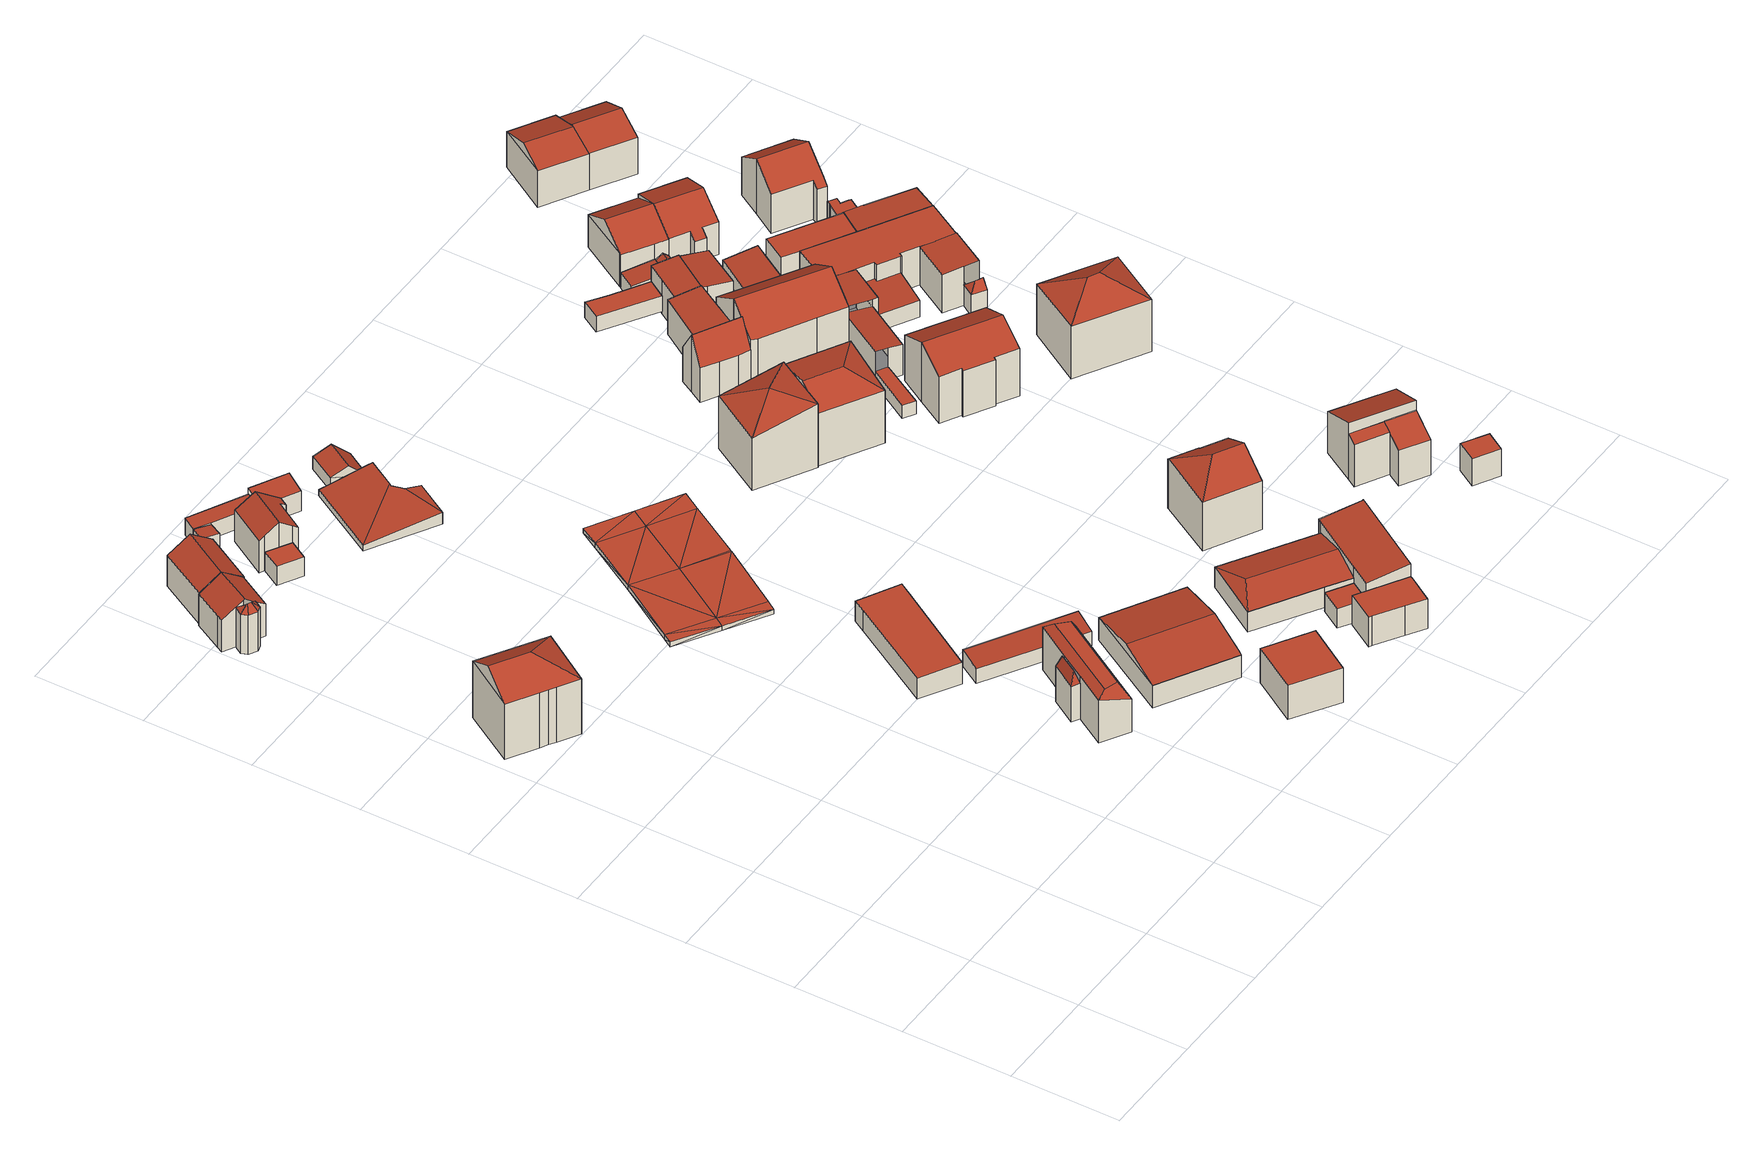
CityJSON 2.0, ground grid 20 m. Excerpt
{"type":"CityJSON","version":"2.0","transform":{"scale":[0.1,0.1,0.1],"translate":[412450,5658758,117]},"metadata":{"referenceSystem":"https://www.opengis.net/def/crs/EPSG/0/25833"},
"CityObjects":{
"building1":{"type":"Building","attributes":{"Dachtyp_tdc":"tdcFreeFormRoof","Gemeindeschluessel":14612000,"Dachneigung":31.57,"QualitaetDacherkennung":64,"Geometrietyp2DReferenz":"3000","measuredHeight":14.95,"function":"31001_9998","roofType":"5000"},"geometry":[{"type":"Solid","lod":"2","boundaries":[[[[0,1,2,3]],[[1,4,5,2]],[[4,6,7,5]],[[6,8,9,7]],[[8,10,11,9]],[[10,12,13,11]],[[12,0,3,13]],[[10,14,15,12]],[[15,14,8,16]],[[0,12,15,16,6,4,1]],[[10,8,14]],[[8,6,16]],[[3,2,5,7,9,11,13]]]],"semantics":{"surfaces":[{"type":"WallSurface"},{"type":"RoofSurface"},{"type":"GroundSurface"}],"values":[[0,0,0,0,0,0,0,1,1,1,0,0,2]]}}]},
"building2":{"type":"Building","attributes":{"Gemeindeschluessel":14612000,"Geometrietyp2DReferenz":"3000","function":"31001_9998","roofType":"9999"},"children":["building2-1","building2-2"]},
"building2-1":{"type":"BuildingPart","attributes":{"Dachtyp_tdc":"tdcGableRoof","Dachneigung":34.64,"QualitaetDacherkennung":75,"Geometrietyp2DReferenz":"3000","measuredHeight":9.24,"roofType":"3100"},"parents":["building2"],"geometry":[{"type":"MultiSurface","lod":"2","boundaries":[[[17,18,19,20,21]],[[18,22,23,19]],[[22,24,25,23]],[[24,26,27,25]],[[26,28,29,27]],[[28,30,31,29]],[[30,32,33,31]],[[32,34,35,33]],[[28,26,24,22,18,17,36]],[[36,37,34,32,30,28]],[[35,38,20,19,23,25,27,29,31,33]]],"semantics":{"surfaces":[{"type":"WallSurface"},{"type":"RoofSurface"},{"type":"GroundSurface"}],"values":[0,0,0,0,0,0,0,0,1,1,2]}}]},
"building2-2":{"type":"BuildingPart","attributes":{"Dachtyp_tdc":"tdcFreeFormRoof","Dachneigung":43.57,"QualitaetDacherkennung":41,"Geometrietyp2DReferenz":"3000","measuredHeight":9.29,"roofType":"5000"},"parents":["building2"],"geometry":[{"type":"MultiSurface","lod":"2","boundaries":[[[39,40,41,35,34]],[[40,42,43,41]],[[42,44,45,43]],[[44,46,47,45]],[[46,21,20,47]],[[48,21,46]],[[49,48,46,44]],[[50,49,44,42]],[[51,50,42,40]],[[51,40,39]],[[48,49,50,51,39,37,52,21]],[[35,41,43,45,47,20,38]]],"semantics":{"surfaces":[{"type":"WallSurface"},{"type":"RoofSurface"},{"type":"GroundSurface"}],"values":[0,0,0,0,0,1,1,1,1,1,1,2]}}]},
"building3":{"type":"Building","attributes":{"Dachtyp_tdc":"tdcFreeFormRoof","Gemeindeschluessel":14612000,"Dachneigung":34.05,"QualitaetDacherkennung":76,"Geometrietyp2DReferenz":"3000","measuredHeight":9.1,"function":"31001_9998","roofType":"5000"},"geometry":[{"type":"Solid","lod":"2","boundaries":[[[[53,54,55,56]],[[54,57,58,55]],[[57,59,60,58]],[[59,61,62,60]],[[61,53,56,62]],[[59,57,63,28,61]],[[28,63,54,53]],[[53,61,28]],[[57,54,63]],[[56,55,58,60,62]]]],"semantics":{"surfaces":[{"type":"WallSurface"},{"type":"RoofSurface"},{"type":"GroundSurface"}],"values":[[0,0,0,0,0,1,1,0,0,2]]}}]},
"building4":{"type":"Building","attributes":{"Dachtyp_tdc":"tdcPolyFlatRoof","Gemeindeschluessel":14612000,"Dachneigung":0,"QualitaetDacherkennung":56,"Geometrietyp2DReferenz":"3000","measuredHeight":3.93,"function":"31001_9998","roofType":"1000"},"geometry":[{"type":"Solid","lod":"2","boundaries":[[[[64,65,66,67]],[[65,68,69,66]],[[68,70,71,69]],[[70,64,67,71]],[[70,68,65,64]],[[67,66,69,71]]]],"semantics":{"surfaces":[{"type":"WallSurface"},{"type":"RoofSurface"},{"type":"GroundSurface"}],"values":[[0,0,0,0,1,2]]}}]},
"building5":{"type":"Building","attributes":{"Dachtyp_tdc":"tdcPolyFlatRoof","Gemeindeschluessel":14612000,"Dachneigung":5.75,"QualitaetDacherkennung":50,"Geometrietyp2DReferenz":"3000","measuredHeight":3.56,"function":"31001_9998","roofType":"2100"},"geometry":[{"type":"Solid","lod":"2","boundaries":[[[[72,73,74,75]],[[73,76,77,74]],[[76,78,79,77]],[[78,72,75,79]],[[78,76,73,72]],[[75,74,77,79]]]],"semantics":{"surfaces":[{"type":"WallSurface"},{"type":"RoofSurface"},{"type":"GroundSurface"}],"values":[[0,0,0,0,1,2]]}}]},
"building6":{"type":"Building","attributes":{"Gemeindeschluessel":14612000,"Geometrietyp2DReferenz":"3000","function":"31001_9998","roofType":"9999"},"children":["building6-1","building6-2"]},
"building6-1":{"type":"BuildingPart","attributes":{"Dachtyp_tdc":"tdcCutTentRoof","Dachneigung":61.41,"QualitaetDacherkennung":60,"Geometrietyp2DReferenz":"3000","measuredHeight":9.91,"roofType":"9999"},"parents":["building6"],"geometry":[{"type":"MultiSurface","lod":"2","boundaries":[[[80,81,82,83]],[[81,84,85,82]],[[84,86,87,85]],[[86,88,87]],[[89,90,91]],[[89,92,93,90]],[[92,80,83,93]],[[92,89,86,84,94,95]],[[80,92,95,96]],[[81,80,96,97]],[[84,81,97,94]],[[97,96,95,94]],[[83,82,85,87,90,93]]],"semantics":{"surfaces":[{"type":"WallSurface"},{"type":"RoofSurface"},{"type":"GroundSurface"}],"values":[0,0,0,0,0,0,0,1,1,1,1,1,2]}}]},
"building6-2":{"type":"BuildingPart","attributes":{"Dachtyp_tdc":"tdcFreeFormRoof","Dachneigung":72.51,"QualitaetDacherkennung":35,"Geometrietyp2DReferenz":"3000","measuredHeight":9.72,"roofType":"5000"},"parents":["building6"],"geometry":[{"type":"MultiSurface","lod":"2","boundaries":[[[88,98,99,87]],[[98,100,101,99]],[[100,91,90,101]],[[102,91,100]],[[103,102,100,98]],[[103,98,88]],[[102,103,88,91]],[[87,99,101,90]]],"semantics":{"surfaces":[{"type":"WallSurface"},{"type":"RoofSurface"},{"type":"GroundSurface"}],"values":[0,0,0,1,1,1,1,2]}}]},
"building7":{"type":"Building","attributes":{"Dachtyp_tdc":"tdcGableRoof","Gemeindeschluessel":14612000,"Dachneigung":34.55,"QualitaetDacherkennung":76,"Geometrietyp2DReferenz":"3000","measuredHeight":9.01,"function":"31001_9998","roofType":"3100"},"geometry":[{"type":"Solid","lod":"2","boundaries":[[[[104,105,106,107]],[[105,108,69,106]],[[108,109,110,69]],[[109,111,66,110]],[[111,112,113,66]],[[112,114,115,113]],[[114,116,117,115]],[[116,118,119,117]],[[118,120,121,119]],[[120,104,107,121]],[[116,114,112,111,109]],[[109,108,105,104,120,118,116]],[[107,106,69,110,66,113,115,117,119,121]]]],"semantics":{"surfaces":[{"type":"WallSurface"},{"type":"RoofSurface"},{"type":"GroundSurface"}],"values":[[0,0,0,0,0,0,0,0,0,0,1,1,2]]}}]},
"building8":{"type":"Building","attributes":{"Dachtyp_tdc":"tdcPolyFlatRoof","Gemeindeschluessel":14612000,"Dachneigung":2.58,"QualitaetDacherkennung":89,"Geometrietyp2DReferenz":"3000","measuredHeight":4.58,"function":"31001_2000","roofType":"2100"},"geometry":[{"type":"Solid","lod":"2","boundaries":[[[[122,123,124,125]],[[123,126,127,124]],[[126,128,129,127]],[[128,130,131,129]],[[130,132,133,131]],[[132,122,125,133]],[[132,130,128,126,123,122]],[[125,124,127,129,131,133]]]],"semantics":{"surfaces":[{"type":"WallSurface"},{"type":"RoofSurface"},{"type":"GroundSurface"}],"values":[[0,0,0,0,0,0,1,2]]}}]},
"building9":{"type":"Building","attributes":{"Erfassungsdatum_Objekt":"2022-03-29","BodenHoehe":124.25,"gemHoehe":0,"BauwerkHoehe":1,"Breite":18,"Gemeindeschluessel":"14612000","Geometrietyp2DReferenz":"3000","measuredHeight":1,"function":"53001_1800"},"geometry":[{"type":"MultiSurface","lod":"2","boundaries":[[[134,135,136]],[[134,136,137]],[[138,139,140]],[[138,140,135]],[[138,135,134]],[[141,142,143]],[[141,143,138]],[[138,143,139]],[[144,145,141]],[[141,145,142]],[[146,134,137]],[[146,137,147]],[[148,138,134]],[[148,134,146]],[[149,141,148]],[[148,141,138]],[[150,144,149]],[[149,144,141]],[[137,136,151]],[[137,151,152]],[[136,135,153]],[[136,153,151]],[[135,140,154]],[[135,154,153]],[[140,139,155]],[[140,155,154]],[[139,143,156]],[[139,156,155]],[[143,142,157]],[[143,157,156]],[[142,145,158]],[[142,158,157]],[[145,144,159]],[[145,159,158]],[[144,150,160]],[[144,160,159]],[[150,149,161]],[[150,161,160]],[[149,148,162]],[[149,162,161]],[[148,146,163]],[[148,163,162]],[[146,147,164]],[[146,164,163]],[[147,137,152]],[[147,152,164]],[[151,153,165]],[[152,151,165]],[[154,155,166]],[[153,154,166]],[[165,153,166]],[[156,157,167]],[[166,156,167]],[[155,156,166]],[[167,158,159]],[[157,158,167]],[[152,165,163]],[[164,152,163]],[[165,166,162]],[[163,165,162]],[[162,167,161]],[[166,167,162]],[[161,159,160]],[[167,159,161]]],"semantics":{"surfaces":[{"type":"RoofSurface"},{"type":"WallSurface"},{"type":"GroundSurface"}],"values":[0,0,0,0,0,0,0,0,0,0,0,0,0,0,0,0,0,0,1,1,1,1,1,1,1,1,1,1,1,1,1,1,1,1,1,1,1,1,1,1,1,1,1,1,1,1,2,2,2,2,2,2,2,2,2,2,2,2,2,2,2,2,2,2]}}]},
"building10":{"type":"Building","attributes":{"Gemeindeschluessel":14612000,"Geometrietyp2DReferenz":"3000","function":"31001_9998","roofType":"9999"},"children":["building10-1","building10-2"]},
"building10-1":{"type":"BuildingPart","attributes":{"Dachtyp_tdc":"tdcPolyFlatRoof","Dachneigung":6.56,"QualitaetDacherkennung":74,"Geometrietyp2DReferenz":"3000","measuredHeight":3.59,"roofType":"2100"},"parents":["building10"],"geometry":[{"type":"MultiSurface","lod":"2","boundaries":[[[168,169,170,171]],[[169,76,172,170]],[[76,173,174,172]],[[173,175,176,174]],[[173,76,169,168,175]],[[176,171,170,172,174]]],"semantics":{"surfaces":[{"type":"WallSurface"},{"type":"RoofSurface"},{"type":"GroundSurface"}],"values":[0,0,0,0,1,2]}}]},
"building10-2":{"type":"BuildingPart","attributes":{"Dachtyp_tdc":"tdcPolyFlatRoof","Dachneigung":11.7,"QualitaetDacherkennung":67,"Geometrietyp2DReferenz":"3000","measuredHeight":4.86,"roofType":"2100"},"parents":["building10"],"geometry":[{"type":"MultiSurface","lod":"2","boundaries":[[[177,178,179,176,175]],[[178,180,181,179]],[[180,182,183,181]],[[182,184,171,183]],[[184,168,171]],[[184,182,180,178,177]],[[176,179,181,183,171]]],"semantics":{"surfaces":[{"type":"WallSurface"},{"type":"RoofSurface"},{"type":"GroundSurface"}],"values":[0,0,0,0,0,1,2]}}]},
"building11":{"type":"Building","attributes":{"Dachtyp_tdc":"tdcPolyFlatRoof","Gemeindeschluessel":14612000,"Dachneigung":5.17,"QualitaetDacherkennung":71,"Geometrietyp2DReferenz":"3000","measuredHeight":3.43,"function":"31001_2000","roofType":"2100"},"geometry":[{"type":"Solid","lod":"2","boundaries":[[[[185,186,187,188]],[[186,189,190,187]],[[189,191,192,190]],[[191,185,188,192]],[[191,189,186,185]],[[188,187,190,192]]]],"semantics":{"surfaces":[{"type":"WallSurface"},{"type":"RoofSurface"},{"type":"GroundSurface"}],"values":[[0,0,0,0,1,2]]}}]},
"building12":{"type":"Building","attributes":{"Dachtyp_tdc":"tdcPolyFlatRoof","Gemeindeschluessel":14612000,"Dachneigung":0,"QualitaetDacherkennung":75,"Geometrietyp2DReferenz":"3000","measuredHeight":7.12,"function":"31001_9998","roofType":"1000"},"geometry":[{"type":"Solid","lod":"2","boundaries":[[[[193,194,195,196]],[[194,197,198,195]],[[197,199,200,198]],[[199,193,196,200]],[[199,197,194,193]],[[196,195,198,200]]]],"semantics":{"surfaces":[{"type":"WallSurface"},{"type":"RoofSurface"},{"type":"GroundSurface"}],"values":[[0,0,0,0,1,2]]}}]},
"building13":{"type":"Building","attributes":{"Dachtyp_tdc":"tdcGableRoof","Gemeindeschluessel":14612000,"Dachneigung":10.27,"QualitaetDacherkennung":70,"Geometrietyp2DReferenz":"3000","measuredHeight":6.29,"function":"31001_2000","roofType":"3100"},"geometry":[{"type":"Solid","lod":"2","boundaries":[[[[201,202,203,204]],[[202,205,206,203]],[[205,207,208,206]],[[207,209,210,208]],[[209,201,204,210]],[[209,211,212,201]],[[213,214,212,211,215]],[[207,215,211,209]],[[205,213,215,207]],[[202,214,213,205]],[[201,212,214,202]],[[204,203,206,208,210]]]],"semantics":{"surfaces":[{"type":"WallSurface"},{"type":"RoofSurface"},{"type":"GroundSurface"}],"values":[[0,0,0,0,0,1,1,0,0,0,0,2]]}}]},
"building14":{"type":"Building","attributes":{"Dachtyp_tdc":"tdcFreeFormRoof","Gemeindeschluessel":14612000,"Dachneigung":10.22,"QualitaetDacherkennung":23,"Geometrietyp2DReferenz":"3000","measuredHeight":3,"function":"31001_9998","roofType":"5000"},"geometry":[{"type":"Solid","lod":"2","boundaries":[[[[216,217,218,219]],[[217,220,221,218]],[[220,222,223,221]],[[222,224,225,223]],[[224,226,227,225]],[[226,228,229,227]],[[228,230,231,229]],[[230,232,233,231]],[[232,216,219,233]],[[220,234,228,226,222]],[[224,222,226]],[[234,217,216,232,230,228]],[[220,217,234]],[[219,218,221,223,225,227,229,231,233]]]],"semantics":{"surfaces":[{"type":"WallSurface"},{"type":"RoofSurface"},{"type":"GroundSurface"}],"values":[[0,0,0,0,0,0,0,0,0,1,1,1,0,2]]}}]},
"building15":{"type":"Building","attributes":{"Dachtyp_tdc":"tdcGableRoof","Gemeindeschluessel":14612000,"Dachneigung":44.8,"QualitaetDacherkennung":11,"Geometrietyp2DReferenz":"3000","measuredHeight":3.82,"function":"31001_9998","roofType":"3100"},"geometry":[{"type":"Solid","lod":"2","boundaries":[[[[235,236,237,238]],[[236,239,240,237]],[[239,241,242,240]],[[241,235,238,242]],[[239,236,243]],[[235,241,244]],[[236,235,244,243]],[[241,239,243,244]],[[238,237,240,242]]]],"semantics":{"surfaces":[{"type":"WallSurface"},{"type":"RoofSurface"},{"type":"GroundSurface"}],"values":[[0,0,0,0,0,0,1,1,2]]}}]},
"building16":{"type":"Building","attributes":{"Dachtyp_tdc":"tdcPolyFlatRoof","Gemeindeschluessel":14612000,"Dachneigung":0,"QualitaetDacherkennung":54,"Geometrietyp2DReferenz":"3000","measuredHeight":6.08,"function":"31001_9998","roofType":"1000"},"geometry":[{"type":"Solid","lod":"2","boundaries":[[[[245,246,247,248]],[[246,249,250,247]],[[249,251,252,250]],[[251,253,254,252]],[[253,255,256,254]],[[255,257,258,256]],[[257,259,260,258]],[[259,245,248,260]],[[259,257,255,253,251,249,246,245]],[[248,247,250,252,254,256,258,260]]]],"semantics":{"surfaces":[{"type":"WallSurface"},{"type":"RoofSurface"},{"type":"GroundSurface"}],"values":[[0,0,0,0,0,0,0,0,1,2]]}}]},
"building17":{"type":"Building","attributes":{"Dachtyp_tdc":"tdcPolyFlatRoof","Gemeindeschluessel":14612000,"Dachneigung":0,"QualitaetDacherkennung":50,"Geometrietyp2DReferenz":"3000","measuredHeight":4.05,"function":"31001_9998","roofType":"1000"},"geometry":[{"type":"Solid","lod":"2","boundaries":[[[[261,262,263,264]],[[262,265,266,263]],[[265,267,268,266]],[[267,269,270,268]],[[269,261,264,270]],[[269,267,265,262,261]],[[264,263,266,268,270]]]],"semantics":{"surfaces":[{"type":"WallSurface"},{"type":"RoofSurface"},{"type":"GroundSurface"}],"values":[[0,0,0,0,0,1,2]]}}]},
"building18":{"type":"Building","attributes":{"Dachtyp_tdc":"tdcFreeFormRoof","Gemeindeschluessel":14612000,"Dachneigung":14.61,"QualitaetDacherkennung":88,"Geometrietyp2DReferenz":"3000","measuredHeight":5.68,"function":"31001_9998","roofType":"5000"},"geometry":[{"type":"Solid","lod":"2","boundaries":[[[[271,272,273,274]],[[272,275,276,273]],[[275,277,278,276]],[[277,279,280,278]],[[279,271,274,280]],[[271,281,282]],[[283,284,282,281,285]],[[284,272,271,282]],[[277,285,281,279]],[[275,283,285,277]],[[272,284,283,275]],[[279,281,271]],[[274,273,276,278,280]]]],"semantics":{"surfaces":[{"type":"WallSurface"},{"type":"RoofSurface"},{"type":"GroundSurface"}],"values":[[0,0,0,0,0,1,1,1,0,0,0,0,2]]}}]},
"building19":{"type":"Building","attributes":{"Dachtyp_tdc":"tdcPolyFlatRoof","Gemeindeschluessel":14612000,"Dachneigung":7.77,"QualitaetDacherkennung":79,"Geometrietyp2DReferenz":"3000","measuredHeight":8.4,"function":"31001_9998","roofType":"2100"},"geometry":[{"type":"Solid","lod":"2","boundaries":[[[[286,287,288,289]],[[287,290,270,288]],[[290,291,268,270]],[[291,292,293,268]],[[292,294,295,293]],[[294,296,297,295]],[[296,286,289,297]],[[296,294,292,291,290,287,286]],[[289,288,270,268,293,295,297]]]],"semantics":{"surfaces":[{"type":"WallSurface"},{"type":"RoofSurface"},{"type":"GroundSurface"}],"values":[[0,0,0,0,0,0,0,1,2]]}}]},
"building20":{"type":"Building","attributes":{"Dachtyp_tdc":"tdcTentRoof","Gemeindeschluessel":14612000,"Dachneigung":31.63,"QualitaetDacherkennung":40,"Geometrietyp2DReferenz":"3000","measuredHeight":14.53,"function":"31001_9998","roofType":"3500"},"geometry":[{"type":"Solid","lod":"2","boundaries":[[[[298,299,300,301]],[[299,302,303,300]],[[302,304,305,303]],[[304,298,301,305]],[[299,298,306]],[[302,299,306]],[[304,302,306]],[[298,304,306]],[[301,300,303,305]]]],"semantics":{"surfaces":[{"type":"WallSurface"},{"type":"RoofSurface"},{"type":"GroundSurface"}],"values":[[0,0,0,0,1,1,1,1,2]]}}]},
"building21":{"type":"Building","attributes":{"Dachtyp_tdc":"tdcHipAndGableRoof","Gemeindeschluessel":14612000,"Dachneigung":29.84,"QualitaetDacherkennung":73,"Geometrietyp2DReferenz":"3000","measuredHeight":13.52,"function":"31001_9998","roofType":"5000"},"geometry":[{"type":"Solid","lod":"2","boundaries":[[[[307,308,309,310]],[[308,311,312,309]],[[311,313,314,312]],[[313,315,316,314]],[[315,317,318,316]],[[317,319,320,318]],[[319,321,322,320]],[[321,307,310,322]],[[317,315,323]],[[315,313,311,323]],[[311,308,307,321,319,317,323]],[[310,309,312,314,316,318,320,322]]]],"semantics":{"surfaces":[{"type":"WallSurface"},{"type":"RoofSurface"},{"type":"GroundSurface"}],"values":[[0,0,0,0,0,0,0,0,1,1,1,2]]}}]},
"building22":{"type":"Building","attributes":{"Dachtyp_tdc":"tdcHipAndGableRoof","Gemeindeschluessel":14612000,"Dachneigung":12.91,"QualitaetDacherkennung":43,"Geometrietyp2DReferenz":"3000","measuredHeight":13.84,"function":"31001_9998","roofType":"5000"},"geometry":[{"type":"Solid","lod":"2","boundaries":[[[[324,325,326,327]],[[325,328,329,326]],[[328,330,331,329]],[[330,324,327,331]],[[328,325,332]],[[324,330,333]],[[325,324,333,332]],[[330,328,332,333]],[[327,326,329,331]]]],"semantics":{"surfaces":[{"type":"WallSurface"},{"type":"RoofSurface"},{"type":"GroundSurface"}],"values":[[0,0,0,0,1,0,1,1,2]]}}]},
"building23":{"type":"Building","attributes":{"Dachtyp_tdc":"tdcGableRoof","Gemeindeschluessel":14612000,"Dachneigung":58.51,"QualitaetDacherkennung":71,"Geometrietyp2DReferenz":"3000","measuredHeight":11.8,"function":"31001_9998","roofType":"3100"},"geometry":[{"type":"Solid","lod":"2","boundaries":[[[[334,335,336,337]],[[335,338,339,336]],[[338,340,341,339]],[[340,342,343,341]],[[342,344,345,343]],[[344,346,347,345]],[[346,348,349,347]],[[348,350,351,349]],[[350,334,337,351]],[[346,344,342,340,338]],[[338,335,334,350,348,346]],[[337,336,339,341,343,345,347,349,351]]]],"semantics":{"surfaces":[{"type":"WallSurface"},{"type":"RoofSurface"},{"type":"GroundSurface"}],"values":[[0,0,0,0,0,0,0,0,0,1,1,2]]}}]},
"building24":{"type":"Building","attributes":{"Gemeindeschluessel":14612000,"Geometrietyp2DReferenz":"3000","function":"31001_9998","roofType":"9999"},"children":["building24-1","building24-2"]},
"building24-1":{"type":"BuildingPart","attributes":{"Dachtyp_tdc":"tdcPolyFlatRoof","Dachneigung":18.95,"QualitaetDacherkennung":45,"Geometrietyp2DReferenz":"3000","measuredHeight":9.47,"roofType":"2100"},"parents":["building24"],"geometry":[{"type":"MultiSurface","lod":"2","boundaries":[[[352,353,354,355]],[[356,352,355,357,358]],[[356,359,360,353,352]],[[355,354,361,357]],[[353,360,361,354]]],"semantics":{"surfaces":[{"type":"WallSurface"},{"type":"RoofSurface"},{"type":"GroundSurface"}],"values":[0,0,1,2,0]}}]},
"building24-2":{"type":"BuildingPart","attributes":{"Dachtyp_tdc":"tdcPolyFlatRoof","Dachneigung":23.9,"QualitaetDacherkennung":30,"Geometrietyp2DReferenz":"3000","measuredHeight":9.58,"roofType":"2100"},"parents":["building24"],"geometry":[{"type":"MultiSurface","lod":"2","boundaries":[[[362,363,364,365]],[[363,366,367,364]],[[366,358,357,367]],[[368,362,365,361,360]],[[368,359,358,366,363,362]],[[365,364,367,357,361]]],"semantics":{"surfaces":[{"type":"WallSurface"},{"type":"RoofSurface"},{"type":"GroundSurface"}],"values":[0,0,0,0,1,2]}}]},
"building25":{"type":"Building","attributes":{"Dachtyp_tdc":"tdcPolyFlatRoof","Gemeindeschluessel":14612000,"Dachneigung":4.95,"QualitaetDacherkennung":65,"Geometrietyp2DReferenz":"3000","measuredHeight":7.71,"function":"31001_9998","roofType":"2100"},"geometry":[{"type":"Solid","lod":"2","boundaries":[[[[369,370,343,345]],[[370,371,372,343]],[[371,373,374,372]],[[373,375,376,374]],[[375,377,378,376]],[[377,369,345,378]],[[377,375,373,371,370,369]],[[345,343,372,374,376,378]]]],"semantics":{"surfaces":[{"type":"WallSurface"},{"type":"RoofSurface"},{"type":"GroundSurface"}],"values":[[0,0,0,0,0,0,1,2]]}}]},
"building26":{"type":"Building","attributes":{"Dachtyp_tdc":"tdcGableRoof","Gemeindeschluessel":14612000,"Dachneigung":27.18,"QualitaetDacherkennung":34,"Geometrietyp2DReferenz":"3000","measuredHeight":12.44,"function":"31001_9998","roofType":"3100"},"geometry":[{"type":"Solid","lod":"2","boundaries":[[[[379,380,381,382]],[[380,383,384,381]],[[383,385,386,384]],[[385,387,388,386]],[[387,389,390,388]],[[389,391,392,390]],[[391,393,394,392]],[[393,395,396,394]],[[395,397,398,396]],[[397,379,382,398]],[[393,391,389,387]],[[387,385,383,380,379,397,395,393]],[[382,381,384,386,388,390,392,394,396,398]]]],"semantics":{"surfaces":[{"type":"WallSurface"},{"type":"RoofSurface"},{"type":"GroundSurface"}],"values":[[0,0,0,0,0,0,0,0,0,0,1,1,2]]}}]},
"building27":{"type":"Building","attributes":{"Dachtyp_tdc":"tdcPolyFlatRoof","Gemeindeschluessel":14612000,"Dachneigung":23.15,"QualitaetDacherkennung":71,"Geometrietyp2DReferenz":"3000","measuredHeight":11.66,"function":"31001_9998","roofType":"2100"},"geometry":[{"type":"Solid","lod":"2","boundaries":[[[[399,400,365,401]],[[400,402,354,365]],[[402,403,404,354]],[[403,399,401,404]],[[403,402,400,399]],[[401,365,354,404]]]],"semantics":{"surfaces":[{"type":"WallSurface"},{"type":"RoofSurface"},{"type":"GroundSurface"}],"values":[[0,0,0,0,1,2]]}}]},
"building28":{"type":"Building","attributes":{"Dachtyp_tdc":"tdcPolyFlatRoof","Gemeindeschluessel":14612000,"Dachneigung":0,"QualitaetDacherkennung":64,"Geometrietyp2DReferenz":"3000","measuredHeight":5.61,"function":"31001_9998","roofType":"1000"},"geometry":[{"type":"Solid","lod":"2","boundaries":[[[[405,406,407,408]],[[406,409,410,407]],[[409,411,412,410]],[[411,405,408,412]],[[411,409,406,405]],[[408,407,410,412]]]],"semantics":{"surfaces":[{"type":"WallSurface"},{"type":"RoofSurface"},{"type":"GroundSurface"}],"values":[[0,0,0,0,1,2]]}}]},
"building29":{"type":"Building","attributes":{"Dachtyp_tdc":"tdcGableRoof","Gemeindeschluessel":14612000,"Dachneigung":34.07,"QualitaetDacherkennung":77,"Geometrietyp2DReferenz":"3000","measuredHeight":13.19,"function":"31001_9998","roofType":"3100"},"geometry":[{"type":"Solid","lod":"2","boundaries":[[[[413,414,415,416]],[[414,417,349,415]],[[417,418,345,349]],[[418,419,420,345]],[[419,421,378,420]],[[421,422,423,378]],[[422,424,425,423]],[[424,426,427,425]],[[426,428,429,427]],[[428,413,416,429]],[[424,422,421,419]],[[419,418,417,414,413,428,426,424]],[[416,415,349,345,420,378,423,425,427,429]]]],"semantics":{"surfaces":[{"type":"WallSurface"},{"type":"RoofSurface"},{"type":"GroundSurface"}],"values":[[0,0,0,0,0,0,0,0,0,0,1,1,2]]}}]},
"building30":{"type":"Building","attributes":{"Dachtyp_tdc":"tdcPolyFlatRoof","Gemeindeschluessel":14612000,"Dachneigung":0,"QualitaetDacherkennung":30,"Geometrietyp2DReferenz":"3000","measuredHeight":3.26,"function":"31001_9998","roofType":"1000"},"geometry":[{"type":"Solid","lod":"2","boundaries":[[[[430,431,432,433]],[[431,434,435,432]],[[434,436,437,435]],[[436,438,439,437]],[[438,440,441,439]],[[440,430,433,441]],[[440,438,436,434,431,430]],[[433,432,435,437,439,441]]]],"semantics":{"surfaces":[{"type":"WallSurface"},{"type":"RoofSurface"},{"type":"GroundSurface"}],"values":[[0,0,0,0,0,0,1,2]]}}]},
"building31":{"type":"Building","attributes":{"Dachtyp_tdc":"tdcPolyFlatRoof","Gemeindeschluessel":14612000,"Dachneigung":4.08,"QualitaetDacherkennung":64,"Geometrietyp2DReferenz":"3000","measuredHeight":7.37,"function":"31001_9998","roofType":"2100"},"geometry":[{"type":"Solid","lod":"2","boundaries":[[[[442,443,444,445]],[[443,446,447,444]],[[446,448,449,447]],[[448,450,451,449]],[[450,452,453,451]],[[452,442,445,453]],[[452,450,448,446,443,442]],[[445,444,447,449,451,453]]]],"semantics":{"surfaces":[{"type":"WallSurface"},{"type":"RoofSurface"},{"type":"GroundSurface"}],"values":[[0,0,0,0,0,0,1,2]]}}]},
"building32":{"type":"Building","attributes":{"Dachtyp_tdc":"tdcPolyFlatRoof","Gemeindeschluessel":14612000,"Dachneigung":4.07,"QualitaetDacherkennung":59,"Geometrietyp2DReferenz":"3000","measuredHeight":3.63,"function":"31001_9998","roofType":"2100"},"geometry":[{"type":"Solid","lod":"2","boundaries":[[[[454,455,456,457]],[[455,458,459,456]],[[458,460,461,459]],[[460,462,463,461]],[[462,454,457,463]],[[462,460,458,455,454]],[[457,456,459,461,463]]]],"semantics":{"surfaces":[{"type":"WallSurface"},{"type":"RoofSurface"},{"type":"GroundSurface"}],"values":[[0,0,0,0,0,1,2]]}}]},
"building33":{"type":"Building","attributes":{"Gemeindeschluessel":14612000,"Dachtyp_tdc":"tdcPolyFlatRoof","Dachneigung":9.25,"QualitaetDacherkennung":50,"Geometrietyp2DReferenz":"3000","measuredHeight":7.15,"function":"31001_9998","roofType":"2100"},"geometry":[{"type":"Solid","lod":"2","boundaries":[[[[464,465,453,466]],[[465,467,451,453]],[[467,468,469,451]],[[468,470,471,469]],[[470,464,466,471]],[[470,468,467,465,464]],[[466,453,451,469,471]]]],"semantics":{"surfaces":[{"type":"WallSurface"},{"type":"RoofSurface"},{"type":"GroundSurface"}],"values":[[0,0,0,0,0,1,2]]}}]},
"building34":{"type":"Building","attributes":{"Dachtyp_tdc":"tdcGableRoof","Gemeindeschluessel":14612000,"Dachneigung":40.26,"QualitaetDacherkennung":42,"Geometrietyp2DReferenz":"3000","measuredHeight":4.41,"function":"31001_9998","roofType":"3100"},"geometry":[{"type":"Solid","lod":"2","boundaries":[[[[472,473,459,461]],[[473,474,475,459]],[[474,476,477,475]],[[476,472,461,477]],[[474,473,478]],[[472,476,479]],[[473,472,479,478]],[[476,474,478,479]],[[461,459,475,477]]]],"semantics":{"surfaces":[{"type":"WallSurface"},{"type":"RoofSurface"},{"type":"GroundSurface"}],"values":[[0,0,0,0,0,0,1,1,2]]}}]},
"building35":{"type":"Building","attributes":{"Gemeindeschluessel":14612000,"Geometrietyp2DReferenz":"3000","function":"31001_9998","roofType":"9999"},"children":["building35-1","building35-2","building35-3","building35-4","building35-5","building35-6"]},
"building35-1":{"type":"BuildingPart","attributes":{"Dachtyp_tdc":"tdcFreeFormRoof","Dachneigung":46.82,"QualitaetDacherkennung":19,"Geometrietyp2DReferenz":"3000","measuredHeight":5.77,"roofType":"5000"},"parents":["building35"],"geometry":[{"type":"MultiSurface","lod":"2","boundaries":[[[480,481,482,483]],[[481,484,485,482]],[[484,486,487,485]],[[488,480,483,489]],[[486,484,490]],[[484,481,480,490]],[[480,488,486,490]],[[483,482,485,487,489]]],"semantics":{"surfaces":[{"type":"WallSurface"},{"type":"RoofSurface"},{"type":"GroundSurface"}],"values":[0,0,0,0,1,1,1,2]}}]},
"building35-2":{"type":"BuildingPart","attributes":{"Dachtyp_tdc":"tdcPolyFlatRoof","Dachneigung":0,"QualitaetDacherkennung":63,"Geometrietyp2DReferenz":"3000","measuredHeight":7.99,"roofType":"1000"},"parents":["building35"],"geometry":[{"type":"MultiSurface","lod":"2","boundaries":[[[491,492,493,494,495]],[[492,496,497,493]],[[496,498,499,497]],[[498,500,501,499]],[[500,502,503,501]],[[502,504,505,506,503]],[[507,508,509,510]],[[508,511,512,509]],[[511,513,514,512]],[[513,515,516,514]],[[515,517,518,516]],[[517,515,513,511,508,507,519,504,502,500,498,496,492,491,520]],[[494,493,497,499,501,503,506,510,509,512,514,516,518]]],"semantics":{"surfaces":[{"type":"WallSurface"},{"type":"RoofSurface"},{"type":"GroundSurface"}],"values":[0,0,0,0,0,0,0,0,0,0,0,1,2]}}]},
"building35-3":{"type":"BuildingPart","attributes":{"Dachtyp_tdc":"tdcPolyFlatRoof","Dachneigung":4.56,"QualitaetDacherkennung":73,"Geometrietyp2DReferenz":"3000","measuredHeight":8.25,"roofType":"2100"},"parents":["building35"],"geometry":[{"type":"MultiSurface","lod":"2","boundaries":[[[505,521,522,506]],[[521,523,524,525,522]],[[526,527,507,510,528,529]],[[527,526,523,521,505,519]],[[506,522,525,528,510]]],"semantics":{"surfaces":[{"type":"WallSurface"},{"type":"RoofSurface"},{"type":"GroundSurface"}],"values":[0,0,0,1,2]}}]},
"building35-4":{"type":"BuildingPart","attributes":{"Dachtyp_tdc":"tdcPolyFlatRoof","Dachneigung":7.2,"QualitaetDacherkennung":69,"Geometrietyp2DReferenz":"3000","measuredHeight":6.9,"roofType":"2100"},"parents":["building35"],"geometry":[{"type":"MultiSurface","lod":"2","boundaries":[[[530,531,532,533,534]],[[531,529,528,532]],[[524,535,536,525]],[[535,537,538,536]],[[537,539,538]],[[537,535,524,529,531,530]],[[533,532,528,525,536,538]]],"semantics":{"surfaces":[{"type":"WallSurface"},{"type":"RoofSurface"},{"type":"GroundSurface"}],"values":[0,0,0,0,0,1,2]}}]},
"building35-5":{"type":"BuildingPart","attributes":{"Dachtyp_tdc":"tdcPolyFlatRoof","Dachneigung":0,"QualitaetDacherkennung":21,"Geometrietyp2DReferenz":"3000","measuredHeight":2.72,"roofType":"1000"},"parents":["building35"],"geometry":[{"type":"MultiSurface","lod":"2","boundaries":[[[540,541,542,543]],[[541,534,533,542]],[[539,540,543,538]],[[539,534,541,540]],[[543,542,533,538]]],"semantics":{"surfaces":[{"type":"WallSurface"},{"type":"RoofSurface"},{"type":"GroundSurface"}],"values":[0,0,0,1,2]}}]},
"building35-6":{"type":"BuildingPart","attributes":{"Dachtyp_tdc":"tdcPolyFlatRoof","Dachneigung":3.46,"QualitaetDacherkennung":70,"Geometrietyp2DReferenz":"3000","measuredHeight":8.27,"roofType":"2100"},"parents":["building35"],"geometry":[{"type":"MultiSurface","lod":"2","boundaries":[[[544,545,488,489,518,517]],[[546,547,548,487,486]],[[547,495,494,548]],[[495,547,546,545,544,520]],[[518,489,487,548,494]]],"semantics":{"surfaces":[{"type":"WallSurface"},{"type":"RoofSurface"},{"type":"GroundSurface"}],"values":[0,0,0,1,2]}}]},
"building36":{"type":"Building","attributes":{"Dachtyp_tdc":"tdcPolyFlatRoof","Gemeindeschluessel":14612000,"Dachneigung":3.85,"QualitaetDacherkennung":68,"Geometrietyp2DReferenz":"3000","measuredHeight":3.87,"function":"31001_9998","roofType":"2100"},"geometry":[{"type":"Solid","lod":"2","boundaries":[[[[549,550,551,552]],[[550,553,554,551]],[[553,555,556,554]],[[557,558,559,560]],[[558,549,552,559]],[[558,557,555,553,550,549]],[[552,551,554,556,560,559]],[[555,557,560,556]]]],"semantics":{"surfaces":[{"type":"WallSurface"},{"type":"RoofSurface"},{"type":"GroundSurface"}],"values":[[0,0,0,0,0,1,2,0]]}}]},
"building37":{"type":"Building","attributes":{"Dachtyp_tdc":"tdcPolyFlatRoof","Gemeindeschluessel":14612000,"Dachneigung":8.02,"QualitaetDacherkennung":67,"Geometrietyp2DReferenz":"3000","measuredHeight":3.82,"function":"31001_9998","roofType":"2100"},"geometry":[{"type":"Solid","lod":"2","boundaries":[[[[561,562,563,564]],[[562,565,566,563]],[[565,567,568,566]],[[567,569,570,568]],[[569,561,564,570]],[[569,567,565,562,561]],[[564,563,566,568,570]]]],"semantics":{"surfaces":[{"type":"WallSurface"},{"type":"RoofSurface"},{"type":"GroundSurface"}],"values":[[0,0,0,0,0,1,2]]}}]},
"building38":{"type":"Building","attributes":{"Dachtyp_tdc":"tdcFreeFormRoof","Gemeindeschluessel":14612000,"Dachneigung":29.41,"QualitaetDacherkennung":80,"Geometrietyp2DReferenz":"3000","measuredHeight":9.79,"function":"31001_9998","roofType":"5000"},"geometry":[{"type":"Solid","lod":"2","boundaries":[[[[571,572,573,574]],[[575,571,576,577]],[[578,572,575,577,579,580]],[[572,571,575]],[[576,579,577]],[[573,581,582,583,584,574]],[[572,578,581,573]],[[578,580,582,581]],[[580,579,583,582]],[[579,576,584,583]],[[576,571,574,584]]]],"semantics":{"surfaces":[{"type":"WallSurface"},{"type":"RoofSurface"},{"type":"GroundSurface"}],"values":[[0,1,1,0,0,2,0,0,0,0,0]]}}]},
"building39":{"type":"Building","attributes":{"Dachtyp_tdc":"tdcHipRoof","Gemeindeschluessel":14612000,"Dachneigung":28.61,"QualitaetDacherkennung":60,"Geometrietyp2DReferenz":"3000","measuredHeight":14.05,"function":"31001_9998","roofType":"3200"},"geometry":[{"type":"Solid","lod":"2","boundaries":[[[[585,586,587,588]],[[586,589,590,587]],[[589,591,592,590]],[[591,585,588,592]],[[589,586,593]],[[585,591,594]],[[586,585,594,593]],[[591,589,593,594]],[[588,587,590,592]]]],"semantics":{"surfaces":[{"type":"WallSurface"},{"type":"RoofSurface"},{"type":"GroundSurface"}],"values":[[0,0,0,0,1,1,1,1,2]]}}]},
"building40":{"type":"Building","attributes":{"Dachtyp_tdc":"tdcPolyFlatRoof","Gemeindeschluessel":14612000,"Dachneigung":0,"QualitaetDacherkennung":77,"Geometrietyp2DReferenz":"3000","measuredHeight":7.48,"function":"31001_9998","roofType":"1000"},"geometry":[{"type":"Solid","lod":"2","boundaries":[[[[595,596,568,570]],[[596,597,598,568]],[[597,599,600,598]],[[599,601,602,600]],[[601,595,570,602]],[[601,599,597,596,595]],[[570,568,598,600,602]]]],"semantics":{"surfaces":[{"type":"WallSurface"},{"type":"RoofSurface"},{"type":"GroundSurface"}],"values":[[0,0,0,0,0,1,2]]}}]},
"building41":{"type":"Building","attributes":{"Dachtyp_tdc":"tdcGableRoof","Gemeindeschluessel":14612000,"Dachneigung":29.34,"QualitaetDacherkennung":43,"Geometrietyp2DReferenz":"3000","measuredHeight":9.67,"function":"31001_9998","roofType":"3100"},"geometry":[{"type":"Solid","lod":"2","boundaries":[[[[603,604,605,606]],[[604,607,608,605]],[[607,609,610,608]],[[609,611,612,610]],[[611,613,614,612]],[[613,615,616,614]],[[615,617,618,616]],[[617,619,620,618]],[[619,621,622,620]],[[621,603,606,622]],[[617,615,613,611]],[[611,609,607,604,603,621,619,617]],[[606,605,608,610,612,614,616,618,620,622]]]],"semantics":{"surfaces":[{"type":"WallSurface"},{"type":"RoofSurface"},{"type":"GroundSurface"}],"values":[[0,0,0,0,0,0,0,0,0,0,1,1,2]]}}]},
"building42":{"type":"Building","attributes":{"Dachtyp_tdc":"tdcGableRoof","Gemeindeschluessel":14612000,"Dachneigung":20.1,"QualitaetDacherkennung":35,"Geometrietyp2DReferenz":"3000","measuredHeight":9.49,"function":"31001_9998","roofType":"3100"},"geometry":[{"type":"Solid","lod":"2","boundaries":[[[[623,624,625,626]],[[624,627,628,625]],[[627,629,630,628]],[[629,623,626,630]],[[627,624,631]],[[623,629,632]],[[624,623,632,631]],[[629,627,631,632]],[[626,625,628,630]]]],"semantics":{"surfaces":[{"type":"WallSurface"},{"type":"RoofSurface"},{"type":"GroundSurface"}],"values":[[0,0,0,0,0,0,1,1,2]]}}]},
"building43":{"type":"Building","attributes":{"Gemeindeschluessel":14612000,"Geometrietyp2DReferenz":"3000","function":"31001_9998","roofType":"9999"},"children":["building43-1","building43-2"]},
"building43-1":{"type":"BuildingPart","attributes":{"Dachtyp_tdc":"tdcPolyFlatRoof","Dachneigung":3.78,"QualitaetDacherkennung":74,"Geometrietyp2DReferenz":"3000","measuredHeight":6.77,"roofType":"2100"},"parents":["building43"],"geometry":[{"type":"MultiSurface","lod":"2","boundaries":[[[633,634,635,636,637]],[[634,638,639,635]],[[638,640,641,639]],[[640,642,643,641]],[[642,644,645,646,643]],[[642,640,638,634,633,644]],[[646,636,635,639,641,643]]],"semantics":{"surfaces":[{"type":"WallSurface"},{"type":"RoofSurface"},{"type":"GroundSurface"}],"values":[0,0,0,0,0,1,2]}}]},
"building43-2":{"type":"BuildingPart","attributes":{"Dachtyp_tdc":"tdcPolyFlatRoof","Dachneigung":0,"QualitaetDacherkennung":43,"Geometrietyp2DReferenz":"3000","measuredHeight":4.05,"roofType":"1000"},"parents":["building43"],"geometry":[{"type":"MultiSurface","lod":"2","boundaries":[[[645,647,648,646]],[[647,649,650,648]],[[649,651,652,650]],[[651,653,654,652]],[[653,655,656,654]],[[655,657,658,656]],[[657,659,660,658]],[[659,661,662,660]],[[661,637,636,662]],[[661,659,657,655,653,651,649,647,645,637]],[[636,646,648,650,652,654,656,658,660,662]]],"semantics":{"surfaces":[{"type":"WallSurface"},{"type":"RoofSurface"},{"type":"GroundSurface"}],"values":[0,0,0,0,0,0,0,0,0,1,2]}}]},
"building44":{"type":"Building","attributes":{"Dachtyp_tdc":"tdcGableRoof","Gemeindeschluessel":14612000,"Dachneigung":33.9,"QualitaetDacherkennung":48,"Geometrietyp2DReferenz":"3000","measuredHeight":11.41,"function":"31001_9998","roofType":"3100"},"geometry":[{"type":"Solid","lod":"2","boundaries":[[[[663,664,665,666]],[[664,667,668,665]],[[667,669,670,668]],[[669,671,672,670]],[[671,673,674,672]],[[673,675,676,674]],[[675,677,678,676]],[[677,679,680,678]],[[679,663,666,680]],[[675,673,671,669]],[[669,667,664,663,679,677,675]],[[666,665,668,670,672,674,676,678,680]]]],"semantics":{"surfaces":[{"type":"WallSurface"},{"type":"RoofSurface"},{"type":"GroundSurface"}],"values":[[0,0,0,0,0,0,0,0,0,1,1,2]]}}]},
"building45":{"type":"Building","attributes":{"Dachtyp_tdc":"tdcGableRoof","Gemeindeschluessel":14612000,"Dachneigung":28.63,"QualitaetDacherkennung":59,"Geometrietyp2DReferenz":"3000","measuredHeight":9.61,"function":"31001_9998","roofType":"3100"},"geometry":[{"type":"Solid","lod":"2","boundaries":[[[[681,682,683,625]],[[682,684,685,683]],[[684,686,628,685]],[[686,681,625,628]],[[684,682,687]],[[681,686,688]],[[682,681,688,687]],[[686,684,687,688]],[[625,683,685,628]]]],"semantics":{"surfaces":[{"type":"WallSurface"},{"type":"RoofSurface"},{"type":"GroundSurface"}],"values":[[0,0,0,0,0,0,1,1,2]]}}]}
},
"vertices":[
[99,1025,116],[88,1032,116],[88,1032,2],[99,1025,2],[74,1040,116],[74,1040,2],[22,1072,116],[22,1072,2],[80,1167,119],[80,1167,2],[195,1095,119],[195,1095,2],[137,1002,116],[137,1002,2],[194,1095,119],[115,1082,151],[52,1121,151],
[24,1569,87],[2,1581,70],[2,1581,5],[24,1569,5],[24,1569,86],[8,1592,70],[8,1592,5],[37,1645,70],[37,1645,5],[38,1645,70],[38,1645,5],[73,1626,98],[73,1626,5],[107,1607,71],[107,1607,5],[71,1543,71],[71,1543,5],[54,1552,84],[54,1552,5],[37,1561,98],[51,1553,86],[37,1561,5],
[54,1552,86],[46,1538,86],[46,1538,5],[34,1534,86],[34,1534,5],[19,1543,86],[19,1543,5],[15,1554,86],[15,1554,5],[28,1552,97],[29,1551,98],[36,1548,98],[38,1547,97],[37,1561,86],
[38,1645,71],[88,1735,71],[88,1735,7],[38,1645,7],[158,1695,71],[158,1695,7],[108,1606,71],[108,1606,7],[107,1607,72],[107,1607,7],[123,1715,98],
[170,1585,56],[190,1619,56],[190,1619,17],[170,1585,17],[232,1594,56],[232,1594,17],[212,1560,56],[212,1560,17],
[204,1711,41],[175,1727,44],[175,1727,8],[204,1711,8],[189,1750,44],[189,1750,8],[216,1734,41],[216,1734,8],
[687,434,81],[586,267,81],[586,267,13],[687,434,13],[536,297,102],[536,297,13],[570,352,102],[570,352,13],[570,352,86],[598,399,102],[598,399,13],[598,399,86],[638,464,102],[638,464,13],[554,297,111],[645,447,111],[663,427,112],[579,289,112],
[556,360,86],[556,360,13],[585,407,86],[585,407,13],[587,396,110],[567,363,110],
[274,1644,83],[241,1589,83],[241,1589,17],[274,1644,17],[232,1594,90],[212,1606,107],[212,1606,17],[190,1619,89],[181,1624,82],[181,1624,17],[224,1696,82],[224,1696,17],[254,1677,107],[254,1677,17],[293,1654,76],[293,1654,17],[283,1638,76],[283,1638,17],
[539,551,61],[472,592,58],[472,592,16],[539,551,16],[565,749,58],[565,749,16],[578,772,58],[578,772,16],[648,730,61],[648,730,16],[634,707,61],[634,707,16],
[533,1130,82],[611,1084,82],[631,1118,82],[554,1164,82],[475,1032,82],[552,985,82],[553,986,82],[405,920,82],[481,872,82],[552,984,82],[394,903,82],[470,855,82],[456,1176,82],[476,1210,82],[399,1079,82],[329,968,82],[318,951,82],[631,1118,72],[554,1164,72],[611,1084,72],[553,986,72],[552,985,72],[552,984,72],[481,872,72],[470,855,72],[394,903,72],[318,951,72],[329,968,72],[399,1079,72],[456,1176,72],[476,1210,72],[533,1130,72],[475,1032,72],[405,920,72],
[289,1695,44],[216,1734,44],[216,1734,11],[289,1695,11],[189,1750,11],[202,1773,47],[202,1773,11],[302,1719,47],[302,1719,11],
[302,1719,60],[366,1684,60],[366,1684,11],[347,1650,52],[347,1650,11],[283,1685,52],[283,1685,11],[289,1695,54],
[552,533,46],[576,573,50],[576,573,16],[552,533,16],[750,468,50],[750,468,16],[724,427,46],[724,427,16],
[735,73,89],[787,156,89],[787,156,18],[735,73,18],[869,105,89],[869,105,18],[816,21,89],[816,21,18],
[866,340,73],[776,187,73],[776,187,27],[866,340,27],[773,182,73],[773,182,27],[638,261,73],[638,261,27],[731,419,73],[731,419,27],[684,339,90],[819,260,90],[773,182,74],[776,187,75],[638,261,74],
[459,1598,47],[467,1593,49],[467,1593,19],[459,1598,19],[436,1540,48],[436,1540,19],[442,1518,48],[442,1518,19],[467,1503,43],[467,1503,19],[430,1441,43],[430,1441,19],[309,1512,31],[309,1512,19],[385,1641,31],[385,1641,19],[402,1631,35],[402,1631,19],[438,1543,49],
[402,1631,47],[431,1681,47],[431,1681,21],[402,1631,21],[489,1648,26],[489,1648,21],[459,1598,26],[459,1598,21],[460,1665,59],[430,1614,59],
[999,22,82],[952,52,82],[952,52,21],[999,22,21],[946,55,82],[946,55,21],[977,105,82],[977,105,21],[998,92,82],[998,92,21],[1064,51,82],[1064,51,21],[1062,47,82],[1062,47,21],[1032,0,82],[1032,0,21],
[977,105,64],[955,119,64],[955,119,24],[977,105,24],[978,156,64],[978,156,24],[1021,129,64],[1021,129,24],[998,92,64],[998,92,24],
[928,328,74],[1085,230,74],[1085,230,33],[928,328,33],[1021,129,74],[1021,129,33],[978,156,74],[978,156,33],[864,227,74],[864,227,33],[864,227,75],[915,262,90],[1021,129,75],[1052,177,90],[978,156,75],
[1155,195,108],[1064,51,108],[1064,51,24],[1155,195,24],[998,92,97],[1021,129,97],[1085,230,97],[1085,230,24],[1089,236,97],[1089,236,24],[1153,196,107],[1153,196,24],
[748,1068,133],[805,1166,134],[805,1166,25],[748,1068,25],[905,1108,157],[905,1108,25],[849,1010,157],[849,1010,25],[828,1087,170],
[1095,459,137],[1139,434,137],[1139,434,33],[1095,459,33],[1112,388,168],[1112,388,33],[1083,337,134],[1083,337,33],[991,389,134],[991,389,33],[1047,487,137],[1047,487,33],[1049,490,134],[1049,490,33],[1097,463,134],[1097,463,33],[1062,416,168],
[905,1108,152],[1008,1049,152],[1008,1049,28],[905,1108,28],[951,950,137],[951,950,28],[849,1010,137],[849,1010,28],[936,1017,167],[873,1053,167],
[907,1228,100],[878,1245,101],[878,1245,30],[907,1228,30],[892,1270,148],[892,1270,30],[906,1295,101],[906,1295,30],[930,1282,102],[930,1282,30],[986,1250,101],[986,1250,30],[972,1226,148],[972,1226,30],[957,1201,101],[957,1201,30],[937,1211,100],[937,1211,30],
[1244,268,122],[1255,285,129],[1255,285,34],[1244,268,34],[1299,236,122],[1299,236,34],[1299,236,121],[1303,243,124],[1309,253,129],[1309,253,34],
[1358,224,130],[1332,181,107],[1332,181,34],[1358,224,34],[1283,210,108],[1283,210,34],[1309,253,130],
[986,1250,107],[930,1282,101],[989,1374,102],[989,1374,30],[1000,1368,103],[1000,1368,30],[1040,1344,107],[1040,1344,30],[1015,1301,107],[1015,1301,30],
[1111,846,130],[1062,875,130],[1062,875,34],[1111,846,34],[1064,879,132],[1064,879,34],[1029,899,131],[1029,899,34],[1058,949,158],[1058,949,34],[1088,999,128],[1088,999,34],[1211,926,128],[1211,926,34],[1181,876,158],[1181,876,34],[1152,827,132],[1152,827,34],[1113,850,132],[1113,850,34],
[1394,284,120],[1358,224,150],[1394,284,34],[1255,285,151],[1291,346,120],[1291,346,34],
[1388,86,91],[1343,112,91],[1343,112,35],[1388,86,35],[1365,148,91],[1365,148,35],[1409,121,91],[1409,121,35],
[1055,1141,122],[966,1193,121],[966,1193,30],[1055,1141,30],[957,1201,122],[986,1250,161],[986,1251,162],[986,1251,30],[1015,1301,122],[1163,1211,122],[1163,1211,30],[1133,1162,162],[1133,1162,30],[1110,1123,131],[1110,1123,30],[1104,1112,122],[1104,1112,30],
[927,1468,69],[947,1501,69],[947,1501,37],[927,1468,37],[982,1477,69],[982,1477,37],[1014,1457,69],[1014,1457,37],[1044,1439,69],[1044,1439,37],[1023,1406,69],[1023,1406,37],
[1000,1368,102],[1023,1406,102],[1023,1406,32],[1000,1368,32],[1044,1439,102],[1044,1439,32],[1065,1426,104],[1065,1426,32],[1085,1414,105],[1085,1414,32],[1040,1344,105],[1040,1344,32],
[1014,1457,72],[1034,1489,72],[1034,1489,40],[1014,1457,40],[1085,1458,76],[1085,1458,40],[1065,1426,76],[1065,1426,40],[1044,1439,74],[1044,1439,40],
[1049,1339,101],[1040,1344,103],[1049,1339,32],[1085,1414,103],[1130,1387,94],[1130,1387,32],[1088,1315,94],[1088,1315,32],
[1065,1426,73],[1085,1458,73],[1105,1445,75],[1105,1445,40],[1085,1414,75],[1085,1414,40],[1096,1450,84],[1077,1419,84],
[1307,991,89],[1300,979,74],[1300,979,31],[1307,991,31],[1276,994,74],[1276,994,31],[1291,1017,74],[1291,1017,31],[1314,1003,74],[1314,1003,31],[1295,998,88],
[1296,1101,111],[1265,1119,111],[1265,1119,31],[1296,1101,31],[1296,1101,110],[1262,1113,111],[1262,1113,31],[1260,1114,111],[1260,1114,31],[1223,1135,111],[1223,1135,31],[1226,1141,111],[1226,1141,31],[1198,1157,111],[1198,1157,109],[1198,1157,31],[1148,1187,111],[1163,1211,111],[1163,1211,31],[1148,1187,31],[1188,1255,111],[1188,1255,31],[1274,1203,111],[1274,1203,31],[1390,1135,111],[1390,1135,31],[1352,1068,111],[1352,1068,31],[1176,1170,111],[1312,1091,111],
[1160,1093,109],[1160,1093,31],[1152,1098,109],[1152,1098,94],[1152,1098,31],[1110,1123,113],[1148,1187,113],[1110,1123,31],[1110,1123,100],
[1058,1035,100],[1104,1112,100],[1104,1112,31],[1058,1035,31],[1058,1035,58],[1100,1010,94],[1100,1010,31],[1078,1023,97],[1078,1023,31],[1078,1023,58],
[1032,943,58],[1012,956,58],[1012,956,31],[1032,943,31],
[1352,1068,113],[1314,1003,114],[1291,1017,112],[1258,1036,110],[1258,1036,31],
[1160,1093,73],[1198,1157,78],[1198,1157,39],[1160,1093,39],[1226,1141,78],[1226,1141,39],[1223,1135,78],[1223,1135,39],[1260,1114,78],[1224,1056,73],[1224,1056,39],[1260,1114,39],
[1107,1305,64],[1151,1374,64],[1151,1374,34],[1107,1305,34],[1202,1341,72],[1202,1341,34],[1186,1316,72],[1186,1316,34],[1160,1273,72],[1160,1273,34],
[1164,1538,108],[1105,1445,108],[1105,1445,41],[1164,1538,41],[1135,1492,139],[1089,1583,108],[1062,1536,139],[1085,1458,108],[1035,1492,110],[1034,1489,108],[1085,1458,41],[1034,1489,41],[1035,1492,41],[1089,1583,41],
[1349,706,144],[1227,779,144],[1227,779,36],[1349,706,36],[1288,880,141],[1288,880,36],[1410,807,141],[1410,807,36],[1308,800,177],[1328,789,177],
[1160,1273,109],[1186,1316,109],[1303,1246,109],[1303,1246,34],[1274,1203,109],[1274,1203,34],[1188,1255,109],[1188,1255,34],
[1147,1401,100],[1129,1412,100],[1129,1412,42],[1147,1401,42],[1138,1426,109],[1138,1426,42],[1105,1445,109],[1105,1445,42],[1134,1491,139],[1134,1491,42],[1164,1538,116],[1164,1538,42],[1237,1493,117],[1237,1493,42],[1209,1446,139],[1209,1446,42],[1181,1400,109],[1181,1400,42],[1156,1415,109],[1156,1415,42],
[1179,1790,118],[1253,1746,118],[1253,1746,45],[1179,1790,45],[1201,1651,120],[1201,1651,45],[1123,1698,120],[1123,1698,45],[1225,1695,139],[1149,1741,139],
[1337,1230,107],[1416,1182,107],[1416,1182,42],[1337,1230,42],[1337,1230,83],[1390,1135,110],[1390,1135,42],[1274,1203,110],[1274,1203,42],[1303,1246,107],[1303,1246,42],[1305,1249,107],[1305,1249,83],[1305,1249,42],
[1331,1287,83],[1331,1287,42],[1334,1291,83],[1334,1291,42],[1338,1298,83],[1338,1298,42],[1347,1292,83],[1347,1292,42],[1352,1289,83],[1352,1289,42],[1345,1278,83],[1345,1278,42],[1358,1271,83],[1358,1271,42],[1361,1268,83],[1361,1268,42],
[1323,1307,114],[1329,1318,123],[1329,1318,43],[1323,1307,43],[1266,1356,123],[1266,1356,43],[1293,1400,157],[1293,1400,43],[1319,1444,122],[1319,1444,43],[1398,1397,122],[1398,1397,43],[1371,1353,157],[1371,1353,43],[1345,1309,123],[1345,1309,43],[1338,1298,114],[1338,1298,43],
[1253,1746,111],[1329,1700,111],[1329,1700,45],[1273,1607,121],[1273,1607,45],[1201,1651,121],[1300,1653,141],[1226,1698,141]
]}
